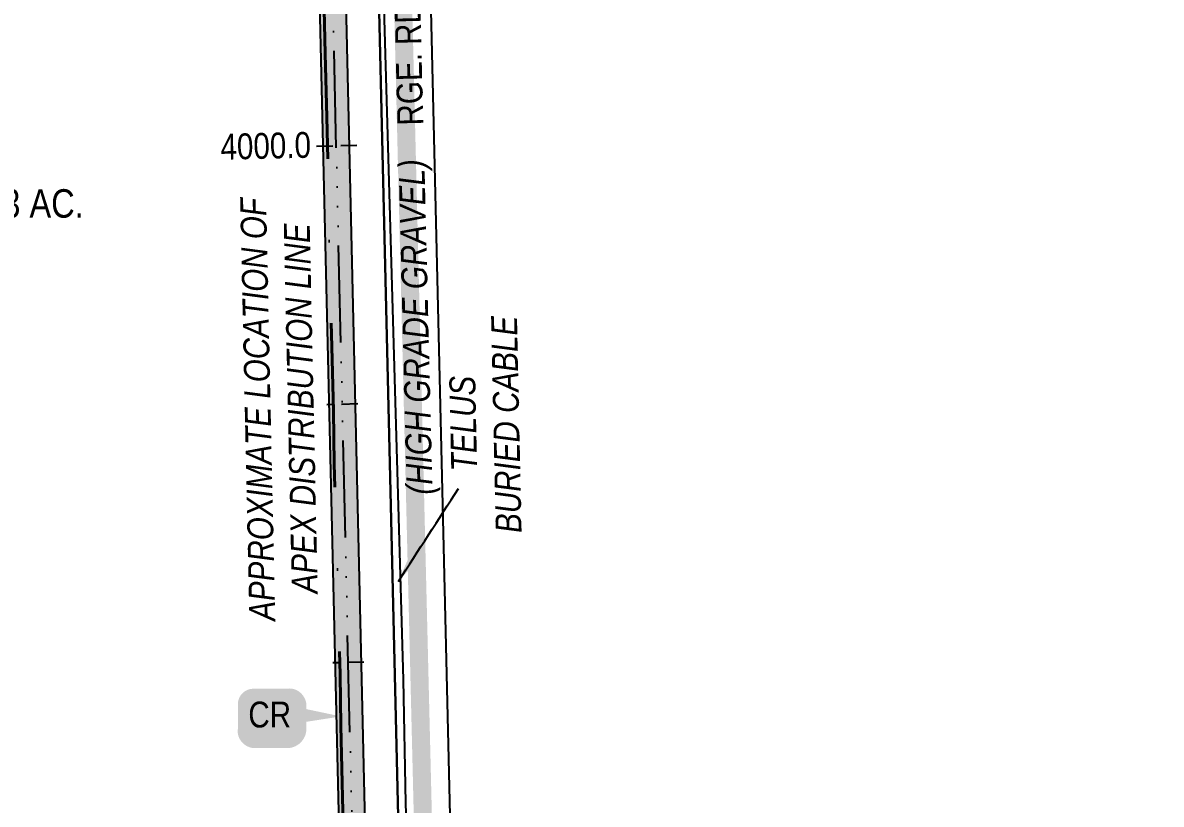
# Model space of a CAD drawing. Extents: x 88833 to 97610, y 5963373 to 5974710.
# Drawn here: x 95443.8 to 95884.1, y 5966873.1 to 5967175.4 of the extents above; entities that cross this region are included whole.
import ezdxf
from ezdxf.enums import TextEntityAlignment as Align

# ---------------------------------------------------------------- set-up
doc = ezdxf.new("R2010")
doc.units = 0
doc.header["$LTSCALE"] = 5
for name, pattern in [('COOP2', [10, 5, -1, 0, -1, 0, -1, 0, -1, 0, -1]), ('DASHDOT', [25.4, 12.7, -6.35, 0, -6.35]), ('foc-TIELINE', [1.875, 1.25, -0.625])]:
    doc.linetypes.add(name, pattern=pattern)
for name, color, linetype, lineweight in [('AS-RECON EXISTING', 151, 'DASHDOT', 40), ('AS-RECON EXISTING-T', 151, 'Continuous', 40), ('T-TEXT', 48, 'Continuous', 18)]:
    doc.layers.add(name, color=color, linetype=linetype, lineweight=lineweight)
for name, color, linetype in [('AS-ROADS', 254, 'Continuous'), ('AS-TELEPHONE', 224, 'foc-TEL'), ('AS-TELEPHONE-T', 224, 'Continuous'), ('L-AREAREQUIRED', 7, 'Continuous'), ('L-ROAD-T', 7, 'Continuous'), ('L-SEC', 7, 'Continuous'), ('L-TITLEDB', 4, 'Continuous'), ('P-APEX RECON PAY ITEMS', 240, 'Continuous'), ('P-APEX RECON-10m BUFFER', 51, 'COOP2'), ('P-APEX RECON-URBAN', 30, 'COOP2'), ('P-APEX RECON-WORK AREA', 104, 'Continuous'), ('P-BUFFER-PURPLE', 187, 'foc-TIELINE'), ('P-BUFFER-PURPLE-T', 187, 'Continuous')]:
    doc.layers.add(name, color=color, linetype=linetype)
doc.styles.add('1.8', font='ARIALN.TTF', dxfattribs={"height": 2})
doc.styles.add('100L', font='ARIALN.TTF', dxfattribs={"height": 10})
doc.styles.add('80', font='ARIALN.TTF', dxfattribs={"height": 10})
doc.styles.add('80CG', font='ARIALN.TTF', dxfattribs={"height": 10})
doc.styles.add('80L', font='ARIALN.TTF', dxfattribs={"height": 10})
doc.styles.add('80LS', font='ARIALNI.TTF', dxfattribs={"height": 10})
doc.styles.add('foc-LtypeFont', font='ARIALN.TTF', dxfattribs={"height": 7.35})
doc.linetypes.add('foc-TEL', pattern='A,2,-1,["T",foc-LtypeFont,S=0.2,R=0,X=-0.425,Y=-0.75],-1.24,8', length=12.24)
doc.dimstyles.new('Compass 5 000', dxfattribs={"dimscale": 5, "dimtxt": 9, "dimasz": 2, "dimexe": 0.2, "dimexo": 0.0625, "dimgap": 0.5, "dimtad": 0, "dimtih": 1, "dimtoh": 1, "dimzin": 0, "dimdsep": 46, "dimtxsty": '80CG', "dimcen": 0.1, "dimse1": 1, "dimse2": 1, "dimclrd": 256, "dimclrt": 256, "dimaunit": 1, "dimadec": 4, "dimazin": 0, "dimtfac": 0.06, "dimtofl": 0, "dimtmove": 0, "dimatfit": 1, "dimfxl": 0.2, "dimtolj": 1, "dimtzin": 0, "dimlwd": -1, "dimarcsym": 0})

# ---------------------------------------------------------------- blocks, each defined once
blk = doc.blocks.new('*U978')
at = {"true_color": 0xffffa8}
h = blk.add_hatch(color=51, dxfattribs=at)
edge = h.paths.add_edge_path()
edge.add_line((-6.5, -11.5), (6.5, -11.5))
edge.add_arc((6.5, -5.5), 6, 270, 360)
edge.add_line((12.5, -5.5), (12.5, 4))
edge.add_arc((6.5, 4), 6, 0, 90)
edge.add_line((6.5, 10), (-6.5, 10))
edge.add_arc((-6.5, 4), 6, 90, 180)
edge.add_line((-12.5, 4), (-12.5, -5.5))
edge.add_arc((-6.5, -5.5), 6, 180, 270)
at = {"color": 240, "flags": 128}
blk.add_lwpolyline([(-6.5, -11.5, 3, 3, 0), (6.5, -11.5, 3, 3, 0.414214), (12.5, -5.5, 3, 3, 0), (12.5, 4, 3, 0, 0.414214), (6.5, 10, 0, 0, 0), (-6.5, 10, 0, 0, 0.414214), (-12.5, 4, 0, 0, 0), (-12.5, -5.5, 0, 3, 0.414214)], format="xyseb", close=True, dxfattribs=at)
for points in [[(-1, -11.44, 0, 10, 0), (0, 0, 5, 5, 0)], [(27.39, -0.73, 0, 10, 0), (0, 0, 5, 5, 0)]]:
    blk.add_lwpolyline(points, format="xyseb", dxfattribs=at)
at = {"color": 4, "style": '80'}
blk.add_attdef('OTHER_001', (-14.7, -5), '', height=10, dxfattribs=at)

msp = doc.modelspace()

# ---------------------------------------------------------------- hatches: boundary and pattern name
at = {"layer": 'P-APEX RECON-10m BUFFER', "transparency": 33554687}
h = msp.add_hatch(color=256, dxfattribs=at)
h.dxf.hatch_style = 1
h.paths.add_polyline_path([(95563.645, 5967400.437), (95566.535, 5967276.545), (95567.778, 5967276.454), (95569.045, 5967276.398), (95570.436, 5967276.36), (95571.756, 5967276.253), (95572.96, 5967276.183), (95575.439, 5967276.057), (95576.661, 5967275.992), (95577.935, 5967275.945), (95579.305, 5967275.866), (95579.441, 5967270.859), (95579.055, 5967270.876), (95577.698, 5967270.954), (95576.436, 5967271.001), (95575.18, 5967271.068), (95572.687, 5967271.194), (95571.409, 5967271.269), (95570.167, 5967271.37), (95568.867, 5967271.405), (95567.484, 5967271.466), (95566.652, 5967271.527), (95567.085, 5967252.94), (95571.976, 5967253.135), (95572.019, 5967252.05), (95579.844, 5967253.792), (95579.964, 5967248.7), (95572.221, 5967246.976), (95572.769, 5967233.166), (95567.551, 5967232.959), (95578.058, 5966782.565), (95583.099, 5966782.659), (95583.192, 5966777.661), (95591.067, 5966777.806), (95591.302, 5966767.817), (95583.38, 5966767.67), (95583.474, 5966762.679), (95563.493, 5966762.304), (95563.118, 5966782.284), (95568.068, 5966782.377), (95557.566, 5967232.562), (95552.801, 5967232.373), (95552.404, 5967242.357), (95522.26, 5967241.117), (95522.657, 5967231.133), (95502.688, 5967230.339), (95501.895, 5967250.308), (95506.827, 5967250.504), (95505.481, 5967284.36), (95506.443, 5967287.871), (95509.668, 5967289.7), (95515.585, 5967281.743), (95515.802, 5967276.285), (95517.366, 5967276.334), (95518.605, 5967276.33), (95519.668, 5967276.271), (95520.734, 5967276.311), (95521.895, 5967276.363), (95523.155, 5967276.357), (95524.097, 5967276.332), (95525.051, 5967276.472), (95526.517, 5967276.535), (95527.674, 5967276.434), (95528.657, 5967276.442), (95529.71, 5967276.447), (95532.211, 5967276.616), (95533.363, 5967276.567), (95534.573, 5967276.564), (95535.78, 5967276.511), (95536.927, 5967276.571), (95538.129, 5967276.655), (95539.443, 5967276.723), (95540.634, 5967276.727), (95541.771, 5967276.767), (95542.959, 5967276.806), (95544.159, 5967276.879), (95546.932, 5967276.904), (95548.063, 5967276.792), (95549.214, 5967276.834), (95550.476, 5967276.755), (95551.505, 5967276.786), (95552.752, 5967276.815), (95553.957, 5967276.781), (95555.107, 5967276.787), (95556.313, 5967276.764), (95556.535, 5967276.762), (95553.655, 5967400.204), (95548.661, 5967400.087), (95548.194, 5967420.066), (95553.189, 5967420.182), (95551.3, 5967501.164), (95546.306, 5967501.047), (95545.838, 5967521.026), (95550.833, 5967521.142), (95550.014, 5967556.081), (95560.003, 5967556.348), (95560.822, 5967521.376), (95565.817, 5967521.493), (95566.284, 5967501.514), (95561.289, 5967501.397), (95563.154, 5967421.442), (95575.891, 5967421.443), (95576.009, 5967416.447), (95568.268, 5967416.447), (95568.639, 5967400.553)])
h.paths.add_polyline_path([(95556.651, 5967271.765), (95557.1, 5967252.55), (95516.811, 5967250.894), (95516.001, 5967271.293), (95517.436, 5967271.338), (95518.458, 5967271.334), (95519.625, 5967271.27), (95520.94, 5967271.32), (95521.994, 5967271.367), (95523.075, 5967271.361), (95524.395, 5967271.326), (95525.523, 5967271.491), (95526.407, 5967271.53), (95527.478, 5967271.436), (95528.689, 5967271.447), (95529.889, 5967271.452), (95532.273, 5967271.613), (95533.252, 5967271.571), (95534.457, 5967271.568), (95535.8, 5967271.509), (95537.232, 5967271.584), (95538.433, 5967271.668), (95539.581, 5967271.728), (95540.73, 5967271.731), (95541.942, 5967271.774), (95543.192, 5967271.815), (95544.332, 5967271.884), (95546.708, 5967271.906), (95547.905, 5967271.787), (95549.149, 5967271.832), (95550.396, 5967271.755), (95551.637, 5967271.792), (95552.74, 5967271.817), (95553.9, 5967271.785), (95555.073, 5967271.79), (95556.241, 5967271.769)], flags=16)

# ---------------------------------------------------------------- linework, layer by layer
at = {"layer": 'AS-RECON EXISTING', "flags": 128}
msp.add_lwpolyline([(96633.948, 5966928.839), (96640.077, 5966924.931), (96645.978, 5966920.075), (96651.834, 5966916.724), (96657.417, 5966916.344), (96668.977, 5966916.141), (96687.541, 5966914.927), (96705.964, 5966912.512), (96724.813, 5966909.613), (96736.557, 5966907.443), (96758.437, 5966899.871), (96770.722, 5966896.368), (96781.147, 5966895.414), (96794.838, 5966889.311), (96799.274, 5966886.401), (96802.094, 5966883.685), (96805.477, 5966855.845), (96805.788, 5966844.181), (96806.156, 5966810.59), (96807.057, 5966785.167), (96806.637, 5966779.481), (96798.528, 5966693.377), (96688.198, 5966692.549), (96663.686, 5966692.365), (96656.019, 5966692.157), (95751.595, 5966676.959), (95724.078, 5966676.955), (95699.65, 5966677.239), (95694.671, 5966677.425), (95694.25, 5966692.637), (95693.546, 5966710.182), (95692.591, 5966731.375), (95692.35, 5966756.345), (95692.516, 5966758.95), (95692.719, 5966762.38), (95691.597, 5966770.718), (95690.664, 5966773.825), (95688.087, 5966775.905), (95672.637, 5966776.653), (95655.69, 5966777.062), (95644.247, 5966777.673), (95630.18, 5966777.809), (95613.827, 5966778.037), (95606.343, 5966777.759), (95585.592, 5966777.785), (95582.019, 5966777.564), (95576.209, 5966778.236), (95573.248, 5966779.036), (95570.569, 5966781.031), (95569.04, 5966781.995), (95568.922, 5966801.347), (95568.609, 5966810.447), (95568.333, 5966823.351), (95568.115, 5966838.233), (95567.871, 5966854.298), (95567.568, 5966870.44), (95566.801, 5966903.482), (95566.494, 5966923.36), (95565.716, 5966955.064), (95565.225, 5966972.956), (95564.824, 5966985.405), (95564.192, 5967004.8), (95563.915, 5967025.258), (95563.122, 5967054.996), (95562.451, 5967083.533), (95562.079, 5967106.565), (95561.404, 5967138.898), (95560.783, 5967163.481), (95560.154, 5967188.011), (95560.044, 5967203.254), (95559.52, 5967223.417), (95558.956, 5967245.665), (95559.079, 5967250.204), (95559.067, 5967258.882), (95558.358, 5967265.292), (95558.318, 5967275.704), (95557.951, 5967291.105), (95557.968, 5967302.319), (95557.565, 5967311.936), (95558.437, 5967323.498), (95557.401, 5967329.366), (95556.985, 5967337.871), (95556.886, 5967340.797), (95556.542, 5967347.53), (95555.886, 5967354.717), (95555.17, 5967366.397), (95554.778, 5967380.39), (95554.438, 5967388.412), (95554.1, 5967410.928), (95553.83, 5967429.313), (95553.204, 5967469.831), (95552.546, 5967492.604), (95551.514, 5967526.863), (95551.065, 5967551.215), (95551.005, 5967556.398), (95550.679, 5967568.248), (95550.179, 5967588.724), (95549.693, 5967617.885), (95548.988, 5967653.514), (95548.393, 5967686.287), (95547.997, 5967716.676), (95547.497, 5967747.503), (95546.618, 5967777.571), (95546.414, 5967804.37), (95545.544, 5967845.99), (95544.415, 5967869.377), (95544.011, 5967886.093), (95544.472, 5967898.036), (95539.707, 5967897.036), (95537.983, 5967896.822), (95533.729, 5967896.293), (95519.655, 5967896.472), (95507.792, 5967896.02), (95489.956, 5967895.562), (95488.023, 5967895.316), (95487.465, 5967902.672), (95487.967, 5967910.074), (95488.018, 5967910.824), (95489.002, 5967911.887), (95494.377, 5967912.469)], dxfattribs=at)
at = {"layer": 'AS-ROADS', "const_width": 7, "flags": 128}
msp.add_lwpolyline([(95670.906, 5963393.096), (95651.052, 5964316.405), (95634.466, 5965117.395), (95616.088, 5965910.258), (95601.476, 5966746.266), (95571.822, 5967965.841), (95524.575, 5970082.852)], dxfattribs=at)
at = {"layer": 'AS-TELEPHONE', "flags": 128}
msp.add_lwpolyline([(95631.684, 5964941.364), (95632.04, 5964988.804), (95629.076, 5965053.086), (95629.381, 5965094.125), (95629.403, 5965121.794), (95609.784, 5965917.258), (95594.983, 5966760.026), (95594.78, 5966783.931), (95593.041, 5966838.417), (95591.969, 5966873.592), (95590.964, 5966921.305), (95561.862, 5967934.43)], dxfattribs=at)
at = {"layer": 'L-SEC', "flags": 128}
for points in [[(95591.633, 5966753.79), (95572.702, 5967556.687)], [(95611.733, 5966754.2), (95592.8, 5967557.161)]]:
    msp.add_lwpolyline(points, dxfattribs=at)
at = {"layer": 'L-TITLEDB', "flags": 128}
msp.add_lwpolyline([(95187.758, 5966743.659), (95167.107, 5967546.407), (95572.702, 5967556.687), (95591.633, 5966753.79)], close=True, dxfattribs=at)
at = {"layer": 'P-APEX RECON-URBAN', "ltscale": 1.5, "flags": 128}
msp.add_lwpolyline([(95604.664, 5963883.775), (95600.688, 5963884.065), (95571.901, 5963891.318), (95550.768, 5963922.089), (95550.576, 5963922.388), (95478.967, 5963996.096), (95465.352, 5964311.406), (95468.839, 5964421.135), (95470.649, 5964475.305), (95620.187, 5964480.377), (95611.989, 5964873.285), (95529.082, 5964871.565), (95526.625, 5964991.535), (95665.381, 5964994.31), (95662.79, 5965117.145), (95662.114, 5965146.983), (95828.828, 5965237.722), (95821.659, 5965434.392), (95656.094, 5965431.226), (95637.653, 5966315.61), (95636.831, 5966360.608), (95631.163, 5966670.767), (95630.418, 5966710.155), (95629.286, 5966773.514), (95573.296, 5966772.481), (95562.209, 5967247.76), (95558.533, 5967405.315), (95555.954, 5967515.885), (95553.815, 5967607.121), (95550.488, 5967748.44), (95549.548, 5967788.356), (95547.114, 5967891.755), (95538.108, 5967891.507), (95535.601, 5967998.025), (95514.647, 5968047.887), (95530.424, 5968091.293), (95528.948, 5968153.973), (95524.05, 5968359.55), (95523.447, 5968384.548), (95600.52, 5968386.516), (95597.793, 5968513.781), (95647.557, 5968535.504), (95594.679, 5968659.067), (95594.153, 5968683.607), (95593.146, 5968730.564), (95586.83, 5969025.233), (95585.973, 5969065.243), (95584.576, 5969130.419), (95583.347, 5969187.024), (95576.228, 5969512.869), (95575.431, 5969547.888), (95567.508, 5969905.416), (95562.187, 5969910.496)], dxfattribs=at)
at = {"layer": 'P-APEX RECON-WORK AREA', "flags": 128}
msp.add_lwpolyline([(95567.551, 5967232.959), (95578.058, 5966782.565), (95583.099, 5966782.659), (95583.192, 5966777.661), (95591.067, 5966777.806), (95591.302, 5966767.817), (95583.38, 5966767.67), (95583.474, 5966762.679), (95563.493, 5966762.304), (95563.118, 5966782.284), (95568.068, 5966782.377), (95557.566, 5967232.562)], dxfattribs=at)
at = {"layer": 'P-BUFFER-PURPLE'}
for p, q in [((95573.001, 5967127.889), (95557.018, 5967127.516)), ((95573.333, 5967027.949), (95561.346, 5967027.669)), ((95575.664, 5966928.056), (95563.676, 5966927.776))]:
    msp.add_line(p, q, dxfattribs=at)

# ---------------------------------------------------------------- block references
at = {"layer": 'P-APEX RECON PAY ITEMS'}
ref = msp.add_blockref('*U978', (95539.47, 5966907.826), dxfattribs=at)
ref.add_attrib('OTHER_001', 'CR', (95531.008, 5966902.822), dxfattribs={"layer": '0', "color": 4, "height": 10, "style": '80'})

# ---------------------------------------------------------------- texts
at = {"layer": 'AS-RECON EXISTING-T', "insert": (95531.418, 5966943.908), "char_height": 10, "attachment_point": 1, "rotation": 91.24816, "style": '100L'}
msp.add_mtext_dynamic_manual_height_columns('\\pi0.05;{\\fArial Narrow|b0|i1|c0|p34;APPROXIMATE LOCATION OF\\P\\pi10.265;APEX DISTRIBUTION LINE}', width=164.25416, gutter_width=50, heights=[0], dxfattribs=at)
at = {"layer": 'L-AREAREQUIRED', "color": 5, "style": '100L'}
msp.add_text('PROJECT AREA = 1.024 HA  2.53 AC.', height=11, dxfattribs=at).set_placement((95357.586, 5967096.723), align=Align.BOTTOM_CENTER)
at = {"layer": 'L-ROAD-T', "insert": (95587.786, 5967172.129), "char_height": 10, "width": 74.18777, "attachment_point": 2, "rotation": 91.40944, "style": '80L'}
msp.add_mtext('RGE. RD. 245', dxfattribs=at)
at = {"layer": 'P-BUFFER-PURPLE-T', "style": '1.8'}
msp.add_text('4000.0', height=9.992, rotation=1.33632, dxfattribs=at).set_placement((95537.729, 5967127.815), align=Align.MIDDLE_CENTER)
at = {"layer": 'T-TEXT', "insert": (95590.681, 5967057.604), "char_height": 10, "width": 135.64186, "attachment_point": 2, "rotation": 91.40944, "style": '80LS'}
msp.add_mtext('(HIGH GRADE GRAVEL)', dxfattribs=at)

# ---------------------------------------------------------------- next in the draw order: texts
at = {"layer": 'AS-TELEPHONE-T', "insert": (95610.04, 5966977.272), "char_height": 10, "attachment_point": 1, "rotation": 91.22578, "style": '100L', "bg_fill": 3, "box_fill_scale": 1.1, "bg_fill_color": 256, "bg_fill_transparency": 0}
msp.add_mtext_dynamic_manual_height_columns('\\pi24.532;{\\fArial Narrow|b0|i1|c0|p34;TELUS\\P\\pi0.29898;BURIED CABLE}', width=84.62251, gutter_width=55, heights=[0], dxfattribs=at)

# ---------------------------------------------------------------- next in the draw order: leaders
at = {"layer": 'AS-TELEPHONE-T', "path_type": 1}
msp.add_leader([(95589.044, 5966959.344), (95612.322, 5966995.31)], dimstyle='Compass 5 000', override={"dimgap": 0.5, "dimtad": 0}, dxfattribs=at)

doc.saveas('drawing.dxf')
